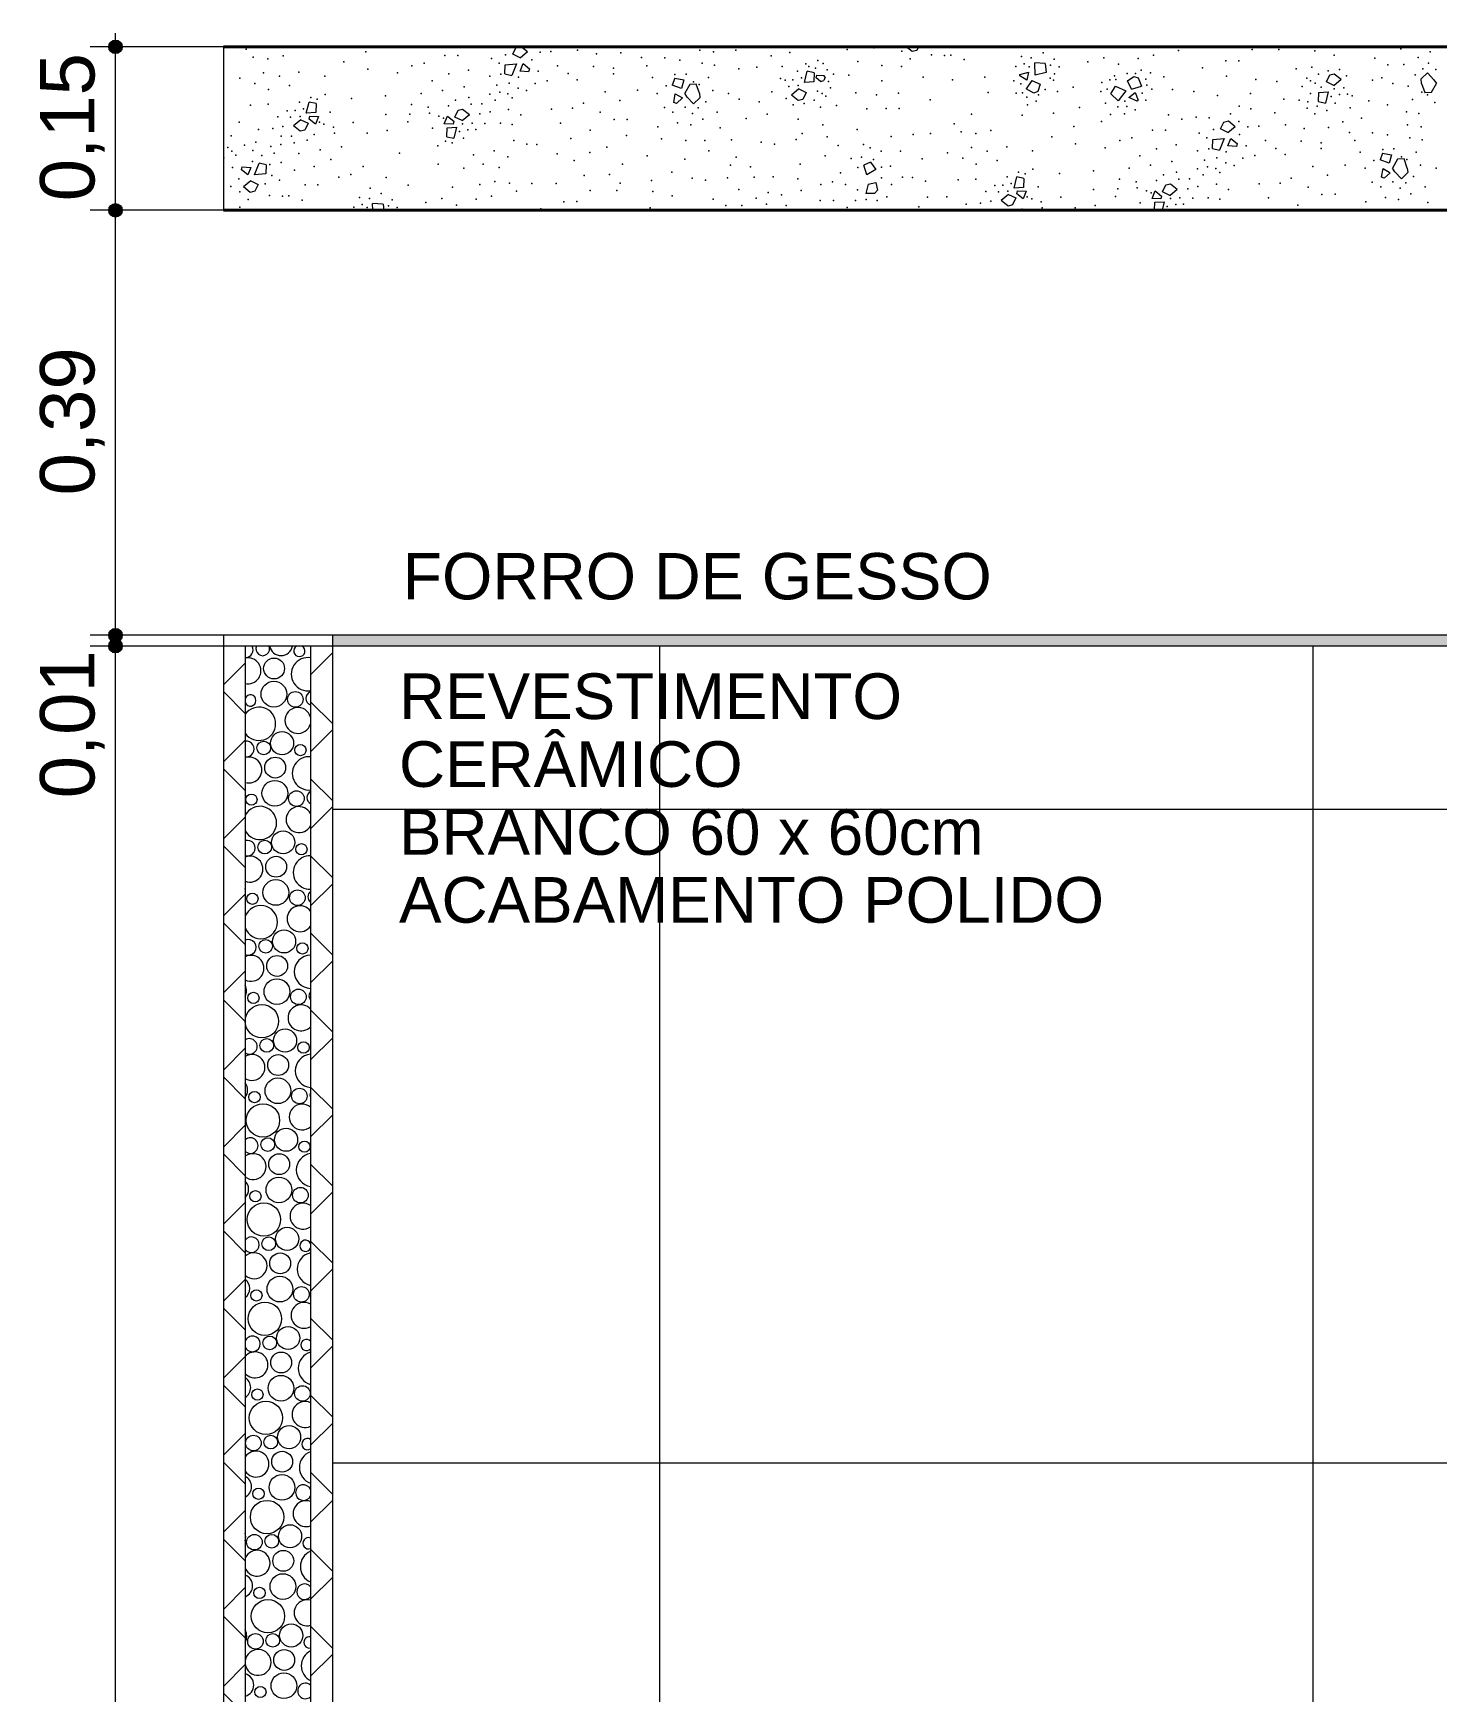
# Model space of a CAD drawing. Header units: metres. Extents: x -1.4 to 64, y -2.2 to 1.7.
# Drawn here: x 7.625 to 8.913, y 0.148 to 1.671 of the extents above; entities that cross this region are included whole.
import ezdxf

# ---------------------------------------------------------------- set-up
doc = ezdxf.new("R2010")
doc.units = ezdxf.units.M
doc.header["$MEASUREMENT"] = 0
for name, color, linetype, lineweight, true_color in [('0_Caneta_No__25', 7, 'Continuous', 13, 0x982312), ('LAJES.EST_Caneta_No__97', 7, 'Continuous', 13, 0x6b6b6b), ('NOTAS-EXECUTIVO.ARQ_Caneta_No__12', 7, 'Continuous', 0, 0x030303), ('PAREDE CONSTRUIR_Caneta_No__96', 7, 'Continuous', 0, 0xb6b6b6), ('PAREDE CONSTRUIR_Caneta_No__97', 7, 'Continuous', 13, 0x6b6b6b)]:
    doc.layers.add(name, color=color, linetype=linetype, lineweight=lineweight, true_color=true_color)
for name, color, linetype in [('FORRO.EXEC', 7, 'Continuous'), ('LAJES.EST', 7, 'Continuous'), ('PAREDE CONSTRUIR', 7, 'Continuous')]:
    doc.layers.add(name, color=color, linetype=linetype)
for name, color, linetype, lineweight in [('FORRO.EXEC_Caneta_No__241', 7, 'Continuous', 13), ('LAJES.EST_Caneta_No__1', 7, 'Continuous', 40), ('LAJES.EST_Caneta_No__241', 7, 'Continuous', 13), ('PAREDE CONSTRUIR_Caneta_No__241', 7, 'Continuous', 13), ('PAREDE CONSTRUIR_Caneta_No__83', 84, 'Continuous', 0)]:
    doc.layers.add(name, color=color, linetype=linetype, lineweight=lineweight)
doc.styles.add('GENERATED_STYLE_1', font='arial.ttf')
doc.dimstyles.new('GENERATED_STYLE__1', dxfattribs={"dimtxt": 0.05, "dimasz": 0.02375, "dimexe": 0.18, "dimexo": 0.267183, "dimgap": 0, "dimtad": 1, "dimzin": 0, "dimdsep": 46, "dimtxsty": 'GENERATED_STYLE_1', "dimblk": 'ARROWHEAD_11', "dimblk1": 'ARROWHEAD_11', "dimblk2": 'ARROWHEAD_11', "dimcen": 0.09, "dimclrd": 256, "dimclre": 256, "dimclrt": 256, "dimadec": 0, "dimazin": 0, "dimtfac": 1, "dimtdec": 4, "dimtmove": 0, "dimatfit": 3, "dimfxl": 0, "dimtolj": 1, "dimtzin": 0, "dimarcsym": 0})
pattern_1 = [(45, (-50.964347, -2.041855), (-0.03535534, 0.03535534), []), (135, (-50.964347, -2.041855), (0.03535534, 0.03535534), [])]

# ---------------------------------------------------------------- blocks, each defined once
blk = doc.blocks.new('*X34', base_point=(-50.9643, -2.0419))
at = {"layer": 'LAJES.EST_Caneta_No__241', "color": 7, "linetype": 'Continuous', "lineweight": 13}
for p, q in [((8.0651, 1.6513), (8.0681, 1.6577)), ((8.0717, 1.6481), (8.0651, 1.6513)), ((8.0681, 1.6577), (8.0701, 1.6581)), ((8.0717, 1.6481), (8.0786, 1.6537)), ((8.0729, 1.6581), (8.0786, 1.6537)), ((8.4318, 1.6537), (8.4262, 1.6581)), ((8.4359, 1.6547), (8.4318, 1.6537)), ((8.4376, 1.6581), (8.4359, 1.6547)), ((8.0577, 1.6333), (8.058, 1.6417)), ((8.0577, 1.6333), (8.0641, 1.6319)), ((8.058, 1.6417), (8.0684, 1.6426)), ((8.0684, 1.6426), (8.0641, 1.6319)), ((8.0717, 1.6357), (8.0745, 1.6427)), ((8.0796, 1.6353), (8.0717, 1.6357)), ((8.0745, 1.6427), (8.0803, 1.6379)), ((8.0803, 1.6379), (8.0796, 1.6353)), ((8.2138, 1.6292), (8.2115, 1.6229)), ((8.2138, 1.6292), (8.222, 1.6277)), ((8.3328, 1.6254), (8.3353, 1.6357)), ((8.3418, 1.6343), (8.3353, 1.6357)), ((8.3418, 1.6343), (8.3415, 1.6259)), ((8.3437, 1.6296), (8.3443, 1.6322)), ((8.3477, 1.6262), (8.3437, 1.6296)), ((8.3443, 1.6322), (8.3506, 1.6319)), ((8.3517, 1.6304), (8.3505, 1.6273)), ((8.3517, 1.6304), (8.3506, 1.6319)), ((8.5305, 1.6314), (8.5306, 1.6327)), ((8.537, 1.6276), (8.5305, 1.6314)), ((8.5306, 1.6327), (8.5386, 1.635)), ((8.5386, 1.635), (8.537, 1.6276)), ((8.5445, 1.632), (8.5442, 1.6434)), ((8.5537, 1.6429), (8.5442, 1.6434)), ((8.5547, 1.6346), (8.5445, 1.632)), ((8.5537, 1.6429), (8.5547, 1.6346)), ((8.6294, 1.6268), (8.6352, 1.6308)), ((8.6352, 1.6308), (8.6393, 1.6296)), ((8.6393, 1.6296), (8.6422, 1.6221)), ((8.8121, 1.6259), (8.8152, 1.6323)), ((8.8152, 1.6323), (8.8192, 1.6333)), ((8.8192, 1.6333), (8.8256, 1.6283)), ((8.8989, 1.6286), (8.9047, 1.6342)), ((8.9047, 1.6342), (8.9108, 1.6279)), ((8.2199, 1.62), (8.2115, 1.6229)), ((8.2128, 1.6071), (8.2142, 1.6149)), ((8.2142, 1.6149), (8.2208, 1.6112)), ((8.222, 1.6277), (8.2199, 1.62)), ((8.2275, 1.6235), (8.2229, 1.6155)), ((8.225, 1.612), (8.2229, 1.6155)), ((8.2335, 1.6239), (8.2275, 1.6235)), ((8.2365, 1.6155), (8.2335, 1.6239)), ((8.2365, 1.6155), (8.2369, 1.6113)), ((8.3277, 1.6195), (8.3209, 1.6139)), ((8.3272, 1.6089), (8.3209, 1.6139)), ((8.3277, 1.6195), (8.3344, 1.6163)), ((8.3344, 1.6163), (8.3313, 1.6099)), ((8.3415, 1.6259), (8.3328, 1.6254)), ((8.3477, 1.6262), (8.3505, 1.6273)), ((8.5416, 1.6273), (8.5363, 1.6195)), ((8.5433, 1.6155), (8.5363, 1.6195)), ((8.5416, 1.6273), (8.5492, 1.6239)), ((8.5472, 1.6172), (8.5433, 1.6155)), ((8.5492, 1.6239), (8.5472, 1.6172)), ((8.614, 1.6149), (8.6184, 1.622)), ((8.614, 1.6149), (8.621, 1.6085)), ((8.6184, 1.622), (8.6279, 1.6176)), ((8.6279, 1.6176), (8.621, 1.6085)), ((8.6331, 1.6194), (8.6294, 1.6268)), ((8.6306, 1.6116), (8.6366, 1.6162)), ((8.6331, 1.6194), (8.6422, 1.6221)), ((8.6366, 1.6162), (8.6392, 1.6092)), ((8.8047, 1.6079), (8.805, 1.6163)), ((8.805, 1.6163), (8.8137, 1.6168)), ((8.8137, 1.6168), (8.8112, 1.6065)), ((8.8188, 1.6227), (8.8121, 1.6259)), ((8.8188, 1.6227), (8.8256, 1.6283)), ((8.8994, 1.6245), (8.8989, 1.6286)), ((8.8994, 1.6245), (8.9024, 1.6161)), ((8.9024, 1.6161), (8.9084, 1.6164)), ((8.9084, 1.6164), (8.913, 1.6244)), ((8.9108, 1.6279), (8.913, 1.6244)), ((7.8755, 1.5971), (7.878, 1.6074)), ((7.8845, 1.606), (7.878, 1.6074)), ((7.8845, 1.606), (7.8842, 1.5977)), ((8.0118, 1.5936), (8.0149, 1.6)), ((8.0149, 1.6), (8.019, 1.601)), ((8.019, 1.601), (8.0253, 1.596)), ((8.2153, 1.6061), (8.2128, 1.6071)), ((8.2208, 1.6112), (8.2153, 1.6061)), ((8.2311, 1.6057), (8.225, 1.612)), ((8.2369, 1.6113), (8.2311, 1.6057)), ((8.3313, 1.6099), (8.3272, 1.6089)), ((8.6383, 1.6083), (8.6306, 1.6116)), ((8.6392, 1.6092), (8.6383, 1.6083)), ((8.8047, 1.6079), (8.8112, 1.6065)), ((7.8704, 1.5912), (7.8636, 1.5856)), ((7.8699, 1.5806), (7.8636, 1.5856)), ((7.8704, 1.5912), (7.8771, 1.588)), ((7.8771, 1.588), (7.874, 1.5817)), ((7.8842, 1.5977), (7.8755, 1.5971)), ((7.8781, 1.5918), (7.8787, 1.5945)), ((7.8838, 1.5871), (7.8781, 1.5918)), ((7.8787, 1.5945), (7.8867, 1.5941)), ((7.8867, 1.5941), (7.8838, 1.5871)), ((8.0022, 1.5875), (8.0051, 1.5946)), ((8.0102, 1.5872), (8.0022, 1.5875)), ((8.0044, 1.5756), (8.0047, 1.5839)), ((8.0047, 1.5839), (8.0134, 1.5845)), ((8.0051, 1.5946), (8.0108, 1.5898)), ((8.0108, 1.5898), (8.0102, 1.5872)), ((8.0134, 1.5845), (8.0109, 1.5742)), ((8.0185, 1.5904), (8.0118, 1.5936)), ((8.0185, 1.5904), (8.0253, 1.596)), ((8.7149, 1.5827), (8.718, 1.5891)), ((8.718, 1.5891), (8.722, 1.5901)), ((8.7216, 1.5795), (8.7284, 1.5851)), ((8.722, 1.5901), (8.7284, 1.5851)), ((7.874, 1.5817), (7.8699, 1.5806)), ((8.0044, 1.5756), (8.0109, 1.5742)), ((8.7075, 1.5647), (8.7078, 1.5731)), ((8.7078, 1.5731), (8.7182, 1.574)), ((8.7182, 1.574), (8.714, 1.5633)), ((8.7216, 1.5795), (8.7149, 1.5827)), ((8.7215, 1.5671), (8.7243, 1.5741)), ((8.7243, 1.5741), (8.7301, 1.5693)), ((8.7301, 1.5693), (8.7295, 1.5667)), ((8.7075, 1.5647), (8.714, 1.5633)), ((8.7295, 1.5667), (8.7215, 1.5671)), ((8.8636, 1.5606), (8.8613, 1.5543)), ((8.8697, 1.5514), (8.8613, 1.5543)), ((8.8636, 1.5606), (8.8718, 1.5591)), ((8.8718, 1.5591), (8.8697, 1.5514)), ((8.8773, 1.5549), (8.8727, 1.5469)), ((8.8833, 1.5553), (8.8773, 1.5549)), ((8.8863, 1.5469), (8.8833, 1.5553)), ((7.8159, 1.5453), (7.8166, 1.5479)), ((7.8217, 1.5405), (7.8159, 1.5453)), ((7.8166, 1.5479), (7.8246, 1.5475)), ((7.8246, 1.5475), (7.8217, 1.5405)), ((7.8278, 1.5406), (7.8321, 1.5513)), ((7.8383, 1.5415), (7.8278, 1.5406)), ((7.8386, 1.5499), (7.8321, 1.5513)), ((7.8386, 1.5499), (7.8383, 1.5415)), ((8.3935, 1.5524), (8.3875, 1.5496)), ((8.3902, 1.5407), (8.3875, 1.5496)), ((8.3983, 1.5456), (8.3902, 1.5407)), ((8.3935, 1.5524), (8.3983, 1.5456)), ((8.5253, 1.5285), (8.5278, 1.5388)), ((8.5343, 1.5374), (8.5278, 1.5388)), ((8.8626, 1.5385), (8.864, 1.5463)), ((8.8651, 1.5375), (8.8626, 1.5385)), ((8.864, 1.5463), (8.8706, 1.5426)), ((8.8706, 1.5426), (8.8651, 1.5375)), ((8.8749, 1.5434), (8.8727, 1.5469)), ((8.8809, 1.5371), (8.8749, 1.5434)), ((8.8868, 1.5427), (8.8809, 1.5371)), ((8.8863, 1.5469), (8.8868, 1.5427)), ((7.8245, 1.5351), (7.8177, 1.5295)), ((7.824, 1.5245), (7.8177, 1.5295)), ((7.8281, 1.5255), (7.824, 1.5245)), ((7.8245, 1.5351), (7.8312, 1.5319)), ((7.8312, 1.5319), (7.8281, 1.5255)), ((8.3912, 1.5321), (8.3892, 1.5236)), ((8.3972, 1.5234), (8.3892, 1.5236)), ((8.3912, 1.5321), (8.3985, 1.5336)), ((8.3999, 1.5267), (8.3972, 1.5234)), ((8.3985, 1.5336), (8.3999, 1.5267)), ((8.5202, 1.5226), (8.5134, 1.517)), ((8.5202, 1.5226), (8.5269, 1.5194)), ((8.534, 1.5291), (8.5253, 1.5285)), ((8.5279, 1.5232), (8.5285, 1.5259)), ((8.5337, 1.5185), (8.5279, 1.5232)), ((8.5285, 1.5259), (8.5365, 1.5255)), ((8.5365, 1.5255), (8.5337, 1.5185)), ((8.5343, 1.5374), (8.534, 1.5291)), ((8.652, 1.5189), (8.6549, 1.526)), ((8.6549, 1.526), (8.6607, 1.5212)), ((8.6616, 1.525), (8.6647, 1.5314)), ((8.6683, 1.5218), (8.6616, 1.525)), ((8.6647, 1.5314), (8.6688, 1.5324)), ((8.6683, 1.5218), (8.6751, 1.5274)), ((8.6688, 1.5324), (8.6751, 1.5274)), ((7.9366, 1.5081), (7.9364, 1.5142)), ((7.9459, 1.5137), (7.9364, 1.5142)), ((7.9459, 1.5137), (7.9466, 1.5081)), ((8.5198, 1.512), (8.5134, 1.517)), ((8.5238, 1.5131), (8.5198, 1.512)), ((8.5269, 1.5194), (8.5238, 1.5131)), ((8.66, 1.5186), (8.652, 1.5189)), ((8.6542, 1.5081), (8.6545, 1.5154)), ((8.6545, 1.5154), (8.6632, 1.5159)), ((8.6607, 1.5212), (8.66, 1.5186)), ((8.6632, 1.5159), (8.6613, 1.5081))]:
    blk.add_line(p, q, dxfattribs=at)
for p in [(7.8203, 1.6561), (7.8268, 1.6487), (7.8403, 1.6472), (7.8541, 1.6499), (7.91, 1.6442), (7.9302, 1.6536), (8.0027, 1.6502), (8.0145, 1.6502), (8.0455, 1.6473), (8.0585, 1.6509), (8.0826, 1.6463), (8.0901, 1.6532), (8.1001, 1.6538), (8.1246, 1.6551), (8.1419, 1.6518), (8.1641, 1.6527), (8.1772, 1.6579), (8.1833, 1.6482), (8.2045, 1.6479), (8.2183, 1.646), (8.2368, 1.6551), (8.2492, 1.6534), (8.2699, 1.6552), (8.3023, 1.6497), (8.3195, 1.6529), (8.3326, 1.6581), (8.345, 1.6457), (8.3721, 1.6557), (8.3817, 1.6446), (8.3966, 1.6571), (8.4223, 1.6541), (8.4299, 1.6472), (8.4494, 1.6509), (8.4615, 1.6501), (8.4672, 1.6506), (8.4794, 1.6466), (8.5322, 1.6491), (8.5411, 1.6481), (8.5419, 1.6576), (8.552, 1.6526), (8.5622, 1.6469), (8.5931, 1.6443), (8.6076, 1.6481), (8.6393, 1.6474), (8.6534, 1.6504), (8.6763, 1.6547), (8.7198, 1.6452), (8.7317, 1.6453), (8.7439, 1.6556), (8.7684, 1.6556), (8.8014, 1.6545), (8.8193, 1.6506), (8.8566, 1.6476), (8.8804, 1.6563), (8.8963, 1.6483), (8.9073, 1.6535), (7.8144, 1.6295), (7.8363, 1.6342), (7.8509, 1.6311), (7.8687, 1.6349), (7.8924, 1.6313), (7.9319, 1.6377), (7.9592, 1.6341), (7.9725, 1.6407), (7.9836, 1.6431), (8.0063, 1.6332), (8.0243, 1.6367), (8.044, 1.6313), (8.0525, 1.6431), (8.0542, 1.633), (8.0702, 1.6303), (8.0885, 1.6358), (8.1061, 1.6408), (8.1158, 1.6335), (8.1392, 1.6401), (8.1574, 1.6386), (8.1574, 1.6333), (8.1881, 1.6408), (8.1933, 1.6301), (8.2139, 1.6326), (8.2242, 1.633), (8.2388, 1.6431), (8.2448, 1.6301), (8.2501, 1.6414), (8.2727, 1.6378), (8.289, 1.6395), (8.3107, 1.6291), (8.3125, 1.6401), (8.3264, 1.6357), (8.3301, 1.6296), (8.3341, 1.6425), (8.3368, 1.64), (8.3429, 1.6384), (8.35, 1.6428), (8.3537, 1.637), (8.3594, 1.633), (8.3736, 1.6321), (8.4038, 1.6411), (8.422, 1.6402), (8.4418, 1.6304), (8.4985, 1.6302), (8.527, 1.6401), (8.5347, 1.6426), (8.5392, 1.6399), (8.5583, 1.6295), (8.5588, 1.6414), (8.5625, 1.6334), (8.5666, 1.6397), (8.6176, 1.6316), (8.6213, 1.6421), (8.629, 1.6336), (8.6367, 1.6336), (8.6421, 1.6368), (8.6504, 1.6341), (8.6629, 1.6307), (8.6984, 1.6387), (8.7204, 1.6311), (8.7842, 1.6378), (8.7941, 1.6294), (8.7988, 1.6395), (8.8048, 1.6329), (8.8138, 1.636), (8.8241, 1.6374), (8.8306, 1.6315), (8.8628, 1.6298), (8.8685, 1.6415), (8.883, 1.6418), (8.8936, 1.6323), (8.9006, 1.638), (8.9059, 1.643), (8.9126, 1.6373), (7.8283, 1.6245), (7.8408, 1.6189), (7.8599, 1.6225), (7.8928, 1.6145), (7.981, 1.6153), (7.991, 1.6268), (8.0006, 1.6179), (8.0203, 1.6215), (8.044, 1.6148), (8.0503, 1.6228), (8.0532, 1.6165), (8.0606, 1.6149), (8.0616, 1.6248), (8.0699, 1.6201), (8.0775, 1.6179), (8.0856, 1.6246), (8.0965, 1.6269), (8.1243, 1.6278), (8.1498, 1.6168), (8.1794, 1.6182), (8.1976, 1.6152), (8.2059, 1.6223), (8.2311, 1.6259), (8.2361, 1.6234), (8.2486, 1.618), (8.263, 1.6153), (8.3028, 1.6169), (8.3151, 1.6276), (8.3184, 1.6218), (8.3223, 1.6279), (8.3272, 1.6225), (8.3449, 1.6173), (8.349, 1.6153), (8.3548, 1.6263), (8.3566, 1.6205), (8.3799, 1.6159), (8.3991, 1.6142), (8.404, 1.6268), (8.4191, 1.6157), (8.4686, 1.6279), (8.5015, 1.6163), (8.525, 1.6269), (8.5271, 1.6155), (8.5315, 1.6242), (8.533, 1.6158), (8.5478, 1.614), (8.5538, 1.6189), (8.5614, 1.6276), (8.5651, 1.6171), (8.5796, 1.6211), (8.6049, 1.6171), (8.6059, 1.6255), (8.6109, 1.6192), (8.6131, 1.6278), (8.6187, 1.6282), (8.643, 1.6155), (8.6463, 1.6284), (8.6471, 1.6229), (8.6519, 1.6194), (8.6708, 1.6188), (8.6903, 1.6172), (8.7425, 1.6154), (8.7473, 1.628), (8.7666, 1.6263), (8.7899, 1.6217), (8.7973, 1.6153), (8.7975, 1.6269), (8.8016, 1.6249), (8.8071, 1.621), (8.8193, 1.6197), (8.8241, 1.6143), (8.8281, 1.6204), (8.8314, 1.6146), (8.8544, 1.6276), (8.8729, 1.6246), (8.8872, 1.622), (8.8998, 1.6165), (8.9048, 1.614), (7.8243, 1.6046), (7.8404, 1.6054), (7.8578, 1.5994), (7.8651, 1.5997), (7.8691, 1.6074), (7.8728, 1.6013), (7.8796, 1.6117), (7.8856, 1.6101), (7.9171, 1.6106), (7.9483, 1.613), (7.9722, 1.6052), (7.9875, 1.6027), (8.0061, 1.6039), (8.0126, 1.6091), (8.0246, 1.6117), (8.0269, 1.6054), (8.0365, 1.6057), (8.0442, 1.5985), (8.049, 1.6092), (8.0611, 1.6006), (8.0644, 1.6114), (8.1005, 1.601), (8.1199, 1.6017), (8.13, 1.6063), (8.1633, 1.6089), (8.2044, 1.6025), (8.2233, 1.6027), (8.2353, 1.602), (8.2423, 1.6077), (8.273, 1.6102), (8.2911, 1.6075), (8.3159, 1.6107), (8.3224, 1.6048), (8.3327, 1.6062), (8.3417, 1.6093), (8.3476, 1.6027), (8.3524, 1.6128), (8.3623, 1.6044), (8.39, 1.6011), (8.4078, 1.6015), (8.4197, 1.6015), (8.4484, 1.6096), (8.537, 1.612), (8.5375, 1.605), (8.5456, 1.6081), (8.5855, 1.6024), (8.6092, 1.6063), (8.6205, 1.603), (8.6271, 1.6081), (8.6289, 1.6032), (8.6365, 1.6003), (8.6463, 1.6093), (8.712, 1.6134), (8.7318, 1.6036), (8.7427, 1.6011), (8.7729, 1.6101), (8.7871, 1.6092), (8.7943, 1.6018), (8.795, 1.6075), (8.8036, 1.6038), (8.8124, 1.5997), (8.8164, 1.6126), (8.8201, 1.6065), (8.834, 1.6022), (8.8358, 1.6131), (8.851, 1.6086), (8.8681, 1.6049), (8.8857, 1.5985), (8.891, 1.6098), (8.9117, 1.607), (7.8139, 1.589), (7.8494, 1.5939), (7.854, 1.5851), (7.8611, 1.5936), (7.8699, 1.5942), (7.8876, 1.5891), (7.8917, 1.5871), (7.8975, 1.598), (7.9004, 1.5844), (7.9184, 1.5886), (7.9485, 1.5959), (7.9686, 1.5894), (7.9706, 1.5963), (7.9885, 1.5972), (7.9914, 1.5836), (7.9972, 1.5945), (8.0013, 1.5926), (8.019, 1.5874), (8.0278, 1.5881), (8.0349, 1.5965), (8.0395, 1.5877), (8.0537, 1.5881), (8.0644, 1.5869), (8.0723, 1.5957), (8.109, 1.588), (8.1454, 1.598), (8.1581, 1.5913), (8.1702, 1.5913), (8.1983, 1.5846), (8.2121, 1.5982), (8.2164, 1.5884), (8.2285, 1.5865), (8.23, 1.5969), (8.2396, 1.5917), (8.2528, 1.5981), (8.2555, 1.5837), (8.2792, 1.5924), (8.2986, 1.5963), (8.3272, 1.5916), (8.3498, 1.5866), (8.4702, 1.5875), (8.4861, 1.5964), (8.5326, 1.5953), (8.5615, 1.5972), (8.58, 1.585), (8.6056, 1.5896), (8.6138, 1.596), (8.6268, 1.5966), (8.667, 1.5956), (8.6793, 1.5916), (8.6924, 1.5936), (8.7045, 1.5929), (8.724, 1.5966), (8.7315, 1.5897), (8.7399, 1.5846), (8.7499, 1.5852), (8.7648, 1.5976), (8.7744, 1.5866), (8.7917, 1.5832), (8.8015, 1.5965), (8.8139, 1.5841), (8.827, 1.5893), (8.8442, 1.5925), (8.8866, 1.5865), (8.897, 1.5969), (8.899, 1.5848), (7.8065, 1.5765), (7.829, 1.5705), (7.8316, 1.5822), (7.8447, 1.5832), (7.8522, 1.5684), (7.8524, 1.576), (7.862, 1.5762), (7.8643, 1.57), (7.8763, 1.5725), (7.8828, 1.5778), (7.9014, 1.5789), (7.9315, 1.579), (7.9498, 1.5812), (8.0033, 1.5715), (8.0094, 1.5699), (8.0161, 1.5803), (8.0198, 1.5742), (8.0238, 1.5819), (8.0311, 1.5823), (8.066, 1.572), (8.078, 1.5688), (8.087, 1.5684), (8.1183, 1.574), (8.136, 1.5815), (8.1694, 1.5768), (8.2015, 1.5738), (8.2239, 1.5721), (8.2413, 1.5722), (8.2659, 1.5729), (8.2931, 1.5706), (8.3053, 1.5688), (8.3251, 1.573), (8.3308, 1.5786), (8.3538, 1.5754), (8.3813, 1.5821), (8.3869, 1.5685), (8.4125, 1.5758), (8.4327, 1.5777), (8.4487, 1.5787), (8.4766, 1.5801), (8.4901, 1.5786), (8.5039, 1.5813), (8.5598, 1.5756), (8.5817, 1.5691), (8.6223, 1.5721), (8.6334, 1.5745), (8.6525, 1.5817), (8.6643, 1.5816), (8.6742, 1.5681), (8.6953, 1.5788), (8.7023, 1.5746), (8.7083, 1.5823), (8.7324, 1.5777), (8.756, 1.5722), (8.789, 1.5715), (8.8073, 1.57), (8.8331, 1.5796), (8.838, 1.5722), (8.8543, 1.5793), (8.8681, 1.5774), (8.8886, 1.5745), (8.8999, 1.5728), (7.7998, 1.5562), (7.8033, 1.5657), (7.8071, 1.5622), (7.8107, 1.5586), (7.8186, 1.5679), (7.8261, 1.5529), (7.8263, 1.5631), (7.8346, 1.5584), (7.843, 1.5667), (7.846, 1.5604), (7.8687, 1.5601), (7.8883, 1.5637), (7.8979, 1.5548), (7.9079, 1.5663), (7.9611, 1.5605), (7.9961, 1.5671), (8.029, 1.5591), (8.0481, 1.5627), (8.0606, 1.5571), (8.1057, 1.5599), (8.1214, 1.5537), (8.1357, 1.5612), (8.1514, 1.5659), (8.1884, 1.5582), (8.2231, 1.5549), (8.2449, 1.5628), (8.2701, 1.5568), (8.3517, 1.5582), (8.3637, 1.5677), (8.3757, 1.5556), (8.3852, 1.5568), (8.3931, 1.5653), (8.3961, 1.5548), (8.4032, 1.5623), (8.4209, 1.5625), (8.4409, 1.5554), (8.4642, 1.5609), (8.4781, 1.5559), (8.4861, 1.5656), (8.5007, 1.5625), (8.5097, 1.5539), (8.5185, 1.5663), (8.5422, 1.5627), (8.609, 1.5655), (8.6408, 1.5582), (8.6561, 1.5646), (8.6701, 1.5529), (8.6938, 1.5627), (8.7001, 1.5542), (8.704, 1.5644), (8.7114, 1.5562), (8.72, 1.5617), (8.7354, 1.556), (8.7383, 1.5672), (8.7463, 1.5583), (8.7656, 1.5649), (8.7741, 1.5592), (8.8072, 1.5647), (8.8431, 1.5615), (8.8557, 1.5537), (8.8637, 1.564), (8.874, 1.5644), (8.8809, 1.5573), (8.8859, 1.5548), (8.8946, 1.5615), (7.8077, 1.5474), (7.8421, 1.5502), (7.8438, 1.54), (7.8523, 1.5519), (7.8646, 1.5449), (7.8826, 1.5484), (7.9053, 1.5385), (7.9164, 1.5409), (7.9278, 1.5482), (7.9487, 1.5382), (7.9965, 1.5503), (8.0202, 1.5468), (8.038, 1.5505), (8.0526, 1.5475), (8.1305, 1.54), (8.1537, 1.5408), (8.1657, 1.5503), (8.2111, 1.5432), (8.2622, 1.5378), (8.265, 1.5494), (8.2832, 1.548), (8.2868, 1.5386), (8.3042, 1.5387), (8.329, 1.5503), (8.366, 1.5426), (8.3817, 1.5473), (8.4035, 1.5379), (8.4036, 1.5477), (8.4117, 1.5486), (8.423, 1.5385), (8.4321, 1.5382), (8.4906, 1.5503), (8.5189, 1.5388), (8.5294, 1.5431), (8.5354, 1.5415), (8.5426, 1.5459), (8.5669, 1.542), (8.5981, 1.5444), (8.6308, 1.5467), (8.6504, 1.5494), (8.6624, 1.5405), (8.6745, 1.5431), (8.6938, 1.5462), (8.6989, 1.5406), (8.703, 1.5479), (8.7104, 1.5463), (8.7142, 1.5428), (8.7198, 1.5515), (8.7273, 1.5493), (8.7798, 1.5377), (8.7996, 1.5482), (8.8131, 1.5403), (8.8292, 1.5496), (8.8475, 1.5466), (8.8921, 1.5391), (8.8984, 1.5494), (8.9128, 1.5467), (7.8062, 1.53), (7.8136, 1.5369), (7.8146, 1.5249), (7.8378, 1.5323), (7.8508, 1.5358), (7.8744, 1.5314), (7.8862, 1.5314), (7.9341, 1.5284), (7.9442, 1.5234), (7.969, 1.5313), (8.0096, 1.5292), (8.0348, 1.5317), (8.0486, 1.5344), (8.0621, 1.533), (8.0686, 1.5255), (8.0826, 1.5327), (8.1049, 1.5327), (8.1362, 1.5264), (8.1606, 1.5264), (8.1636, 1.5331), (8.1923, 1.5355), (8.1936, 1.5253), (8.2298, 1.5375), (8.242, 1.5356), (8.2726, 1.5271), (8.2996, 1.5243), (8.3117, 1.5224), (8.3266, 1.5369), (8.3298, 1.5262), (8.348, 1.5317), (8.3587, 1.5341), (8.3704, 1.5318), (8.3815, 1.527), (8.4129, 1.5318), (8.4441, 1.5349), (8.4741, 1.536), (8.4902, 1.5368), (8.4993, 1.5253), (8.5076, 1.5308), (8.5109, 1.525), (8.5149, 1.5311), (8.5197, 1.5256), (8.5226, 1.5327), (8.5473, 1.5295), (8.5983, 1.5273), (8.6204, 1.5277), (8.622, 1.5366), (8.6373, 1.5341), (8.6383, 1.5286), (8.647, 1.5259), (8.6511, 1.524), (8.6559, 1.5353), (8.6767, 1.5368), (8.6848, 1.5279), (8.6863, 1.5371), (8.6941, 1.5299), (8.711, 1.532), (8.7221, 1.5271), (8.7503, 1.5324), (8.7697, 1.5331), (8.7952, 1.5294), (8.8079, 1.5227), (8.82, 1.5228), (8.8542, 1.5339), (8.8619, 1.5296), (8.8731, 1.5341), (8.8798, 1.5283), (8.8851, 1.5334), (8.8894, 1.5231), (8.9027, 1.5296), (7.8143, 1.511), (7.8221, 1.518), (7.8416, 1.5217), (7.8537, 1.521), (7.8595, 1.5214), (7.8717, 1.5174), (7.9192, 1.5109), (7.9244, 1.5199), (7.9269, 1.5134), (7.9314, 1.5108), (7.9334, 1.5189), (7.951, 1.5123), (7.9544, 1.5177), (7.9588, 1.5105), (7.9853, 1.5151), (7.9998, 1.519), (8.0135, 1.5129), (8.0315, 1.5182), (8.0456, 1.5212), (8.0907, 1.5095), (8.112, 1.516), (8.1239, 1.5161), (8.1764, 1.5087), (8.1911, 1.5103), (8.2115, 1.5214), (8.2163, 1.5082), (8.2489, 1.5184), (8.2607, 1.5124), (8.2753, 1.5126), (8.2885, 1.5191), (8.2928, 1.5088), (8.2981, 1.5138), (8.316, 1.5125), (8.3237, 1.5083), (8.3473, 1.5171), (8.3594, 1.5172), (8.372, 1.5105), (8.3796, 1.517), (8.3894, 1.518), (8.3996, 1.517), (8.4084, 1.5205), (8.4378, 1.5113), (8.4457, 1.52), (8.4637, 1.5204), (8.4814, 1.5136), (8.4945, 1.5146), (8.5038, 1.5165), (8.5326, 1.5092), (8.5374, 1.5205), (8.5415, 1.5185), (8.5503, 1.5158), (8.5512, 1.5103), (8.5682, 1.52), (8.5813, 1.5104), (8.5997, 1.5126), (8.6184, 1.5208), (8.6412, 1.515), (8.6659, 1.5117), (8.6688, 1.5188), (8.6737, 1.5133), (8.6776, 1.5195), (8.6809, 1.5137), (8.6893, 1.5191), (8.7035, 1.5195), (8.7142, 1.5184), (8.7588, 1.5194), (8.7858, 1.5129), (8.8192, 1.5082), (8.8481, 1.516), (8.8662, 1.5198), (8.8783, 1.5179), (8.9053, 1.5151)]:
    blk.add_point(p, dxfattribs=at)
blk = doc.blocks.new('*X35', base_point=(-50.9643, -2.0419))
at = {"layer": 'PAREDE CONSTRUIR_Caneta_No__96', "color": 253, "linetype": 'Continuous', "lineweight": 0, "true_color": 0xb6b6b6}
for centre, radius in [((7.8459, 1.0876), 0.00959), ((7.8457, 1.064), 0.0118), ((7.8654, 1.0592), 0.00715), ((7.8364, 1.0146), 0.00627), ((7.8532, 1.019), 0.0106), ((7.8469, 0.9966), 0.00959), ((7.8701, 1.0127), 0.00517), ((7.8466, 0.973), 0.0118), ((7.8664, 0.9682), 0.00715), ((7.8251, 0.9672), 0.00517), ((7.8373, 0.9236), 0.00627), ((7.8542, 0.928), 0.0106), ((7.8478, 0.9056), 0.00959), ((7.871, 0.9217), 0.00517), ((7.8475, 0.882), 0.0118), ((7.8673, 0.8772), 0.00715), ((7.826, 0.8762), 0.00517), ((7.8382, 0.8326), 0.00627), ((7.8551, 0.8371), 0.0106), ((7.8487, 0.8146), 0.00959), ((7.8719, 0.8307), 0.00517), ((7.8485, 0.791), 0.0118), ((7.8682, 0.7862), 0.00715), ((7.8347, 0.7638), 0.0153), ((7.8269, 0.7852), 0.00517), ((7.8392, 0.7416), 0.00627), ((7.856, 0.7461), 0.0106), ((7.8496, 0.7236), 0.00959), ((7.8729, 0.7397), 0.00517), ((7.8494, 0.7), 0.0118), ((7.8691, 0.6952), 0.00715), ((7.8357, 0.6728), 0.0153), ((7.8279, 0.6942), 0.00517), ((7.8401, 0.6506), 0.00627), ((7.8569, 0.6551), 0.0106), ((7.8506, 0.6326), 0.00959), ((7.8738, 0.6487), 0.00517), ((7.8503, 0.609), 0.0118), ((7.8701, 0.6042), 0.00715), ((7.8366, 0.5818), 0.0153), ((7.8288, 0.6032), 0.00517), ((7.841, 0.5596), 0.00627), ((7.8579, 0.5641), 0.0106), ((7.8515, 0.5416), 0.00959), ((7.8512, 0.518), 0.0118), ((7.871, 0.5132), 0.00715), ((7.8375, 0.4908), 0.0153), ((7.8297, 0.5122), 0.00517), ((7.8419, 0.4686), 0.00627), ((7.8588, 0.4731), 0.0106), ((7.8524, 0.4506), 0.00959), ((7.8306, 0.4212), 0.00517), ((7.8522, 0.427), 0.0118), ((7.8719, 0.4222), 0.00715), ((7.8384, 0.3998), 0.0153), ((7.8269, 0.3767), 0.00715), ((7.8429, 0.3776), 0.00627), ((7.8597, 0.3821), 0.0106), ((7.8533, 0.3596), 0.00959), ((7.8316, 0.3302), 0.00517), ((7.8531, 0.336), 0.0118), ((7.8394, 0.3088), 0.0153), ((7.8278, 0.2857), 0.00715), ((7.8438, 0.2866), 0.00627), ((7.8606, 0.2911), 0.0106), ((7.8543, 0.2686), 0.00959), ((7.8325, 0.2392), 0.00517), ((7.854, 0.245), 0.0118), ((7.8403, 0.2178), 0.0153), ((7.8288, 0.1947), 0.00715), ((7.8447, 0.1956), 0.00627), ((7.8616, 0.2001), 0.0106), ((7.8552, 0.1776), 0.00959), ((7.8334, 0.1482), 0.00517), ((7.8549, 0.154), 0.0118)]:
    blk.add_circle(centre, radius, dxfattribs=at)
for centre, radius, start, end in [((7.8195, 1.1047), 0.00715, 268.9119, 28.5725), ((7.8219, 1.0854), 0.0119, 257.648, 102.352), ((7.8355, 1.1056), 0.00627, 156.1784, 23.8216), ((7.8523, 1.11), 0.0106, 190.2924, 349.7076), ((7.877, 1.0823), 0.0153, 80.9279, 279.0721), ((7.8691, 1.1037), 0.00517, 120.4832, 59.5168), ((7.8814, 1.0601), 0.00627, 108.7941, 251.2059), ((7.8241, 1.0582), 0.00517, 202.3966, 157.6034), ((7.832, 1.0368), 0.0153, 214.6634, 145.3366), ((7.8678, 1.0399), 0.0119, 14.9694, 345.0306), ((7.8204, 1.0137), 0.00715, 261.4496, 98.5504), ((7.8228, 0.9944), 0.0119, 253.0441, 106.9559), ((7.8779, 0.9913), 0.0153, 84.4274, 275.5726), ((7.8823, 0.9691), 0.00627, 118.0367, 241.9633), ((7.8329, 0.9458), 0.0153, 207.9842, 152.0158), ((7.8688, 0.9489), 0.0119, 27.3339, 332.6661), ((7.8214, 0.9227), 0.00715, 253.8372, 106.1628), ((7.8238, 0.9034), 0.0119, 248.3242, 111.6758), ((7.8788, 0.9003), 0.0153, 87.906, 272.094), ((7.8092, 0.8826), 0.0106, 343.7007, 16.2993), ((7.8832, 0.8781), 0.00627, 128.1633, 231.8367), ((7.8338, 0.8548), 0.0153, 199.3268, 160.6732), ((7.8697, 0.8579), 0.0119, 35.8427, 324.1573), ((7.8223, 0.8317), 0.00715, 245.9171, 114.0829), ((7.8247, 0.8124), 0.0119, 243.444, 116.556), ((7.8797, 0.8093), 0.0153, 91.377, 268.623), ((7.8101, 0.7916), 0.0106, 330.7712, 29.2288), ((7.8706, 0.7669), 0.0119, 42.8691, 317.1309), ((7.8842, 0.7871), 0.00627, 139.9759, 220.0241), ((7.8232, 0.7407), 0.00715, 237.4696, 122.5304), ((7.8256, 0.7214), 0.0119, 238.3459, 121.6541), ((7.8807, 0.7183), 0.0153, 94.853, 265.147), ((7.811, 0.7006), 0.0106, 321.771, 38.229), ((7.8716, 0.6759), 0.0119, 49.0658, 310.9342), ((7.8851, 0.6961), 0.00627, 156.0137, 203.9863), ((7.8241, 0.6497), 0.00715, 228.1305, 131.8695), ((7.8266, 0.6304), 0.0119, 232.9503, 127.0497), ((7.8816, 0.6273), 0.0153, 98.3471, 261.6529), ((7.8119, 0.6096), 0.0106, 314.2997, 45.7003), ((7.8725, 0.5849), 0.0119, 54.727, 305.273), ((7.8251, 0.5587), 0.00715, 217.1435, 142.8565), ((7.8275, 0.5394), 0.0119, 227.1387, 132.8613), ((7.8825, 0.5363), 0.0153, 101.8728, 258.1272), ((7.8747, 0.5577), 0.00517, 25.6586, 334.3414), ((7.8129, 0.5186), 0.0106, 307.682, 52.318), ((7.8734, 0.4939), 0.0119, 60.0162, 299.9838), ((7.826, 0.4677), 0.00715, 202.0563, 157.9437), ((7.8284, 0.4484), 0.0119, 220.7167, 139.2833), ((7.8834, 0.4453), 0.0153, 105.4447, 254.5553), ((7.8756, 0.4667), 0.00517, 43.7741, 316.2259), ((7.8138, 0.4276), 0.0106, 301.6108, 58.3892), ((7.8743, 0.4029), 0.0119, 65.0367, 294.9633), ((7.8766, 0.3757), 0.00517, 57.1286, 302.8714), ((7.8293, 0.3574), 0.0119, 213.3151, 146.6849), ((7.8844, 0.3543), 0.0153, 109.0794, 250.9206), ((7.8147, 0.3366), 0.0106, 295.9135, 64.0865), ((7.8728, 0.3312), 0.00715, 24.1399, 335.8601), ((7.8753, 0.3119), 0.0119, 69.8598, 290.1402), ((7.8081, 0.2905), 0.0118, 342.4977, 17.5023), ((7.8775, 0.2847), 0.00517, 68.6885, 291.3115), ((7.8303, 0.2664), 0.0119, 204.0233, 155.9767), ((7.8853, 0.2633), 0.0153, 112.7958, 247.2042), ((7.8156, 0.2456), 0.0106, 290.4801, 69.5199), ((7.8738, 0.2402), 0.00715, 38.4768, 321.5232), ((7.8762, 0.2209), 0.0119, 74.5379, 285.4621), ((7.809, 0.1995), 0.0118, 331.0846, 28.9154), ((7.8784, 0.1937), 0.00517, 79.3901, 280.6099), ((7.8312, 0.1754), 0.0119, 187.6506, 172.3494), ((7.8862, 0.1723), 0.0153, 116.6165, 243.3835), ((7.8166, 0.1546), 0.0106, 285.2332, 74.7668), ((7.8747, 0.1492), 0.00715, 49.2189, 310.7811)]:
    blk.add_arc(centre, radius, start, end, dxfattribs=at)
blk = doc.blocks.new('*D36', base_point=(-50.9643, -2.0419))
at = {"layer": '0_Caneta_No__25', "linetype": 'Continuous', "lineweight": 13, "true_color": 0x982312}
for points in [[(7.6941, 1.1081), (7.6945, 1.1058), (7.6959, 1.1037), (7.6979, 1.1024), (7.7003, 1.1019), (7.7027, 1.1024), (7.7047, 1.1037), (7.7061, 1.1058), (7.7066, 1.1081), (7.7061, 1.1105), (7.7047, 1.1126), (7.7027, 1.1139), (7.7003, 1.1144), (7.6979, 1.1139), (7.6959, 1.1126), (7.6945, 1.1105)], [(7.6941, -2.0419), (7.6945, -2.0442), (7.6959, -2.0463), (7.6979, -2.0476), (7.7003, -2.0481), (7.7027, -2.0476), (7.7047, -2.0463), (7.7061, -2.0442), (7.7066, -2.0419), (7.7061, -2.0395), (7.7047, -2.0374), (7.7027, -2.0361), (7.7003, -2.0356), (7.6979, -2.0361), (7.6959, -2.0374), (7.6945, -2.0395)]]:
    blk.add_hatch(color=24, dxfattribs=at).paths.add_polyline_path(points)
at = {"layer": '0_Caneta_No__25', "color": 24, "linetype": 'Continuous', "lineweight": 13, "true_color": 0x982312}
for p, q in [((7.6941, 1.1081), (7.6769, 1.1081)), ((7.7003, -2.0356), (7.7003, 1.1019)), ((7.9675, 1.1081), (7.7066, 1.1081)), ((7.6941, -2.0419), (7.6769, -2.0419)), ((7.7003, -2.0544), (7.7003, -2.0481)), ((7.9675, -2.0419), (7.7066, -2.0419))]:
    blk.add_line(p, q, dxfattribs=at)
for centre in [(7.7003, 1.1081), (7.7003, -2.0419)]:
    blk.add_circle(centre, 0.00625, dxfattribs=at)
at = {"layer": '0_Caneta_No__25', "color": 24, "lineweight": 13, "true_color": 0x982312, "char_height": 0.05, "attachment_point": 7, "rotation": 90, "style": 'GENERATED_STYLE_1'}
for s, insert in [('\\A1;{\\pql;\\fArial|b0|i0|c0|p0;\\W1.000000;0,01}', (7.6903, 0.9684)), ('\\A1;{\\pql;\\fArial|b0|i0|c0|p0;\\W1.000000;3,15}', (7.6903, -0.6003))]:
    blk.add_mtext(s, dxfattribs=dict(at, insert=insert))
blk = doc.blocks.new('ARROWHEAD_11')
at = {"color": 0, "linetype": 'Continuous', "lineweight": 0}
blk.add_line((0, 0), (-1, 0), dxfattribs=at)
at = {"color": 0, "linetype": 'Continuous', "lineweight": 0, "const_width": 0.25, "flags": 128}
blk.add_lwpolyline([(-0.125, 0, 1), (0.125, 0, 1)], format="xyb", close=True, dxfattribs=at)
blk = doc.blocks.new('*D37', base_point=(-50.9643, -2.0419))
at = {"layer": '0_Caneta_No__25', "linetype": 'Continuous', "lineweight": 13, "true_color": 0x982312}
for points in [[(7.6941, 1.1181), (7.6945, 1.1158), (7.6959, 1.1137), (7.6979, 1.1124), (7.7003, 1.1119), (7.7027, 1.1124), (7.7047, 1.1137), (7.7061, 1.1158), (7.7066, 1.1181), (7.7061, 1.1205), (7.7047, 1.1226), (7.7027, 1.1239), (7.7003, 1.1244), (7.6979, 1.1239), (7.6959, 1.1226), (7.6945, 1.1205)], [(7.6941, 1.1081), (7.6945, 1.1058), (7.6959, 1.1037), (7.6979, 1.1024), (7.7003, 1.1019), (7.7027, 1.1024), (7.7047, 1.1037), (7.7061, 1.1058), (7.7066, 1.1081), (7.7061, 1.1105), (7.7047, 1.1126), (7.7027, 1.1139), (7.7003, 1.1144), (7.6979, 1.1139), (7.6959, 1.1126), (7.6945, 1.1105)]]:
    blk.add_hatch(color=24, dxfattribs=at).paths.add_polyline_path(points)
at = {"layer": '0_Caneta_No__25', "color": 24, "linetype": 'Continuous', "lineweight": 13, "true_color": 0x982312}
for p, q in [((7.6941, 1.1181), (7.6769, 1.1181)), ((7.7003, 1.1081), (7.7003, 1.1119)), ((7.9675, 1.1181), (7.7066, 1.1181)), ((7.6941, 1.1081), (7.6769, 1.1081)), ((7.9675, 1.1081), (7.7066, 1.1081))]:
    blk.add_line(p, q, dxfattribs=at)
for centre in [(7.7003, 1.1181), (7.7003, 1.1081)]:
    blk.add_circle(centre, 0.00625, dxfattribs=at)
blk = doc.blocks.new('*D38', base_point=(-50.9643, -2.0419))
at = {"layer": '0_Caneta_No__25', "linetype": 'Continuous', "lineweight": 13, "true_color": 0x982312}
for points in [[(7.6941, 1.5081), (7.6945, 1.5058), (7.6959, 1.5037), (7.6979, 1.5024), (7.7003, 1.5019), (7.7027, 1.5024), (7.7047, 1.5037), (7.7061, 1.5058), (7.7066, 1.5081), (7.7061, 1.5105), (7.7047, 1.5126), (7.7027, 1.5139), (7.7003, 1.5144), (7.6979, 1.5139), (7.6959, 1.5126), (7.6945, 1.5105)], [(7.6941, 1.1181), (7.6945, 1.1158), (7.6959, 1.1137), (7.6979, 1.1124), (7.7003, 1.1119), (7.7027, 1.1124), (7.7047, 1.1137), (7.7061, 1.1158), (7.7066, 1.1181), (7.7061, 1.1205), (7.7047, 1.1226), (7.7027, 1.1239), (7.7003, 1.1244), (7.6979, 1.1239), (7.6959, 1.1226), (7.6945, 1.1205)]]:
    blk.add_hatch(color=24, dxfattribs=at).paths.add_polyline_path(points)
at = {"layer": '0_Caneta_No__25', "color": 24, "linetype": 'Continuous', "lineweight": 13, "true_color": 0x982312}
for p, q in [((7.6941, 1.5081), (7.6769, 1.5081)), ((7.9675, 1.5081), (7.7066, 1.5081)), ((7.7003, 1.1244), (7.7003, 1.5019)), ((7.6941, 1.1181), (7.6769, 1.1181)), ((7.9675, 1.1181), (7.7066, 1.1181))]:
    blk.add_line(p, q, dxfattribs=at)
for centre in [(7.7003, 1.5081), (7.7003, 1.1181)]:
    blk.add_circle(centre, 0.00625, dxfattribs=at)
at = {"layer": '0_Caneta_No__25', "color": 24, "lineweight": 13, "true_color": 0x982312, "insert": (7.6903, 1.2464), "char_height": 0.05, "attachment_point": 7, "rotation": 90, "style": 'GENERATED_STYLE_1'}
blk.add_mtext('\\A1;{\\pql;\\fArial|b0|i0|c0|p0;\\W1.000000;0,39}', dxfattribs=at)
blk = doc.blocks.new('*D39', base_point=(-50.9643, -2.0419))
at = {"layer": '0_Caneta_No__25', "linetype": 'Continuous', "lineweight": 13, "true_color": 0x982312}
for points in [[(7.6941, 1.6581), (7.6945, 1.6558), (7.6959, 1.6537), (7.6979, 1.6524), (7.7003, 1.6519), (7.7027, 1.6524), (7.7047, 1.6537), (7.7061, 1.6558), (7.7066, 1.6581), (7.7061, 1.6605), (7.7047, 1.6626), (7.7027, 1.6639), (7.7003, 1.6644), (7.6979, 1.6639), (7.6959, 1.6626), (7.6945, 1.6605)], [(7.6941, 1.5081), (7.6945, 1.5058), (7.6959, 1.5037), (7.6979, 1.5024), (7.7003, 1.5019), (7.7027, 1.5024), (7.7047, 1.5037), (7.7061, 1.5058), (7.7066, 1.5081), (7.7061, 1.5105), (7.7047, 1.5126), (7.7027, 1.5139), (7.7003, 1.5144), (7.6979, 1.5139), (7.6959, 1.5126), (7.6945, 1.5105)]]:
    blk.add_hatch(color=24, dxfattribs=at).paths.add_polyline_path(points)
at = {"layer": '0_Caneta_No__25', "color": 24, "linetype": 'Continuous', "lineweight": 13, "true_color": 0x982312}
for p, q in [((7.7003, 1.6644), (7.7003, 1.6706)), ((7.6941, 1.6581), (7.6769, 1.6581)), ((7.7003, 1.5144), (7.7003, 1.6519)), ((7.9675, 1.6581), (7.7066, 1.6581)), ((7.6941, 1.5081), (7.6769, 1.5081)), ((7.9675, 1.5081), (7.7066, 1.5081))]:
    blk.add_line(p, q, dxfattribs=at)
for centre in [(7.7003, 1.6581), (7.7003, 1.5081)]:
    blk.add_circle(centre, 0.00625, dxfattribs=at)
at = {"layer": '0_Caneta_No__25', "color": 24, "lineweight": 13, "true_color": 0x982312, "insert": (7.6903, 1.5164), "char_height": 0.05, "attachment_point": 7, "rotation": 90, "style": 'GENERATED_STYLE_1'}
blk.add_mtext('\\A1;{\\pql;\\fArial|b0|i0|c0|p0;\\W1.000000;0,15}', dxfattribs=at)

msp = doc.modelspace()

# ---------------------------------------------------------------- hatches: boundary and pattern name
at = {"layer": 'FORRO.EXEC', "linetype": 'Continuous', "lineweight": 0, "true_color": 0xffffff}
msp.add_hatch(color=7, dxfattribs=at).paths.add_polyline_path([(12.3996, 1.1181), (7.8994, 1.1181), (7.8994, 1.1081), (12.3996, 1.1081)])
at = {"layer": 'PAREDE CONSTRUIR_Caneta_No__83', "linetype": 'Continuous', "lineweight": 0}
h = msp.add_hatch(dxfattribs=at)
h.set_pattern_fill('Placomur_0003', color=84, style=0, pattern_type=2)
h.set_pattern_definition(pattern_1)
h.paths.add_polyline_path([(7.7994, 1.1081), (7.7994, -2.0419), (7.8194, -2.0419), (7.8194, 1.1081)])
h = msp.add_hatch(dxfattribs=at)
h.set_pattern_fill('Placomur_0003', color=84, style=0, pattern_type=2)
h.set_pattern_definition(pattern_1)
h.paths.add_polyline_path([(7.8994, 1.1081), (7.8794, 1.1081), (7.8794, -2.0419), (7.8994, -2.0419)])
at = {"layer": 'PAREDE CONSTRUIR_Caneta_No__97', "linetype": 'Continuous', "lineweight": 13, "true_color": 0x6b6b6b}
h = msp.add_hatch(dxfattribs=at)
h.set_pattern_fill('Ceramica_60_x_60_0003', color=251, style=0, pattern_type=2)
h.set_pattern_definition([(180, (12.3996, -2.04186), (0, 0.6), []), (90, (12.3996, -2.04186), (0.6, 0), [])])
h.paths.add_polyline_path([(7.8994, 1.1081), (7.8994, -2.0419), (8.3308, -2.0419), (8.3308, 0.1101), (9.2548, 0.1101), (9.2548, -2.0419), (11.2534, -2.0419), (11.2533, -2.0418), (11.2409, -1.7969), (11.2284, -1.5519), (11.0134, -1.5519), (11.0134, -1.2319), (11.0138, -1.2293), (11.0163, -1.2248), (11.0208, -1.2222), (11.0234, -1.2219), (11.5834, -1.2219), (11.586, -1.2222), (11.5905, -1.2248), (11.5931, -1.2293), (11.5934, -1.2319), (11.5934, -1.5519), (11.3784, -1.5519), (11.3659, -1.7968), (11.3535, -2.0418), (11.3534, -2.0419), (11.9534, -2.0419), (11.9533, -2.0418), (11.9409, -1.7969), (11.9284, -1.5519), (11.7134, -1.5519), (11.7134, -1.2319), (11.7138, -1.2293), (11.7163, -1.2248), (11.7208, -1.2222), (11.7234, -1.2219), (12.2834, -1.2219), (12.286, -1.2222), (12.2905, -1.2248), (12.2931, -1.2293), (12.2934, -1.2319), (12.2934, -1.5519), (12.0784, -1.5519), (12.0659, -1.7969), (12.0535, -2.0418), (12.0534, -2.0419), (12.3996, -2.0419), (12.3996, 1.1081)])
h.paths.add_polyline_path([(11.3902, -0.8569), (11.2202, -0.8569), (11.2202, -0.8269), (11.2852, -0.8269), (11.2852, -0.7869), (11.3252, -0.7869), (11.3252, -0.8269), (11.3902, -0.8269)], flags=0)
h.paths.add_polyline_path([(11.9184, -0.8269), (11.9834, -0.8269), (11.9834, -0.7869), (12.0234, -0.7869), (12.0234, -0.8269), (12.0884, -0.8269), (12.0884, -0.8569), (11.9184, -0.8569)], flags=0)

# ---------------------------------------------------------------- linework, layer by layer
at = {"layer": 'FORRO.EXEC_Caneta_No__241', "color": 7, "linetype": 'Continuous', "lineweight": 13}
for p, q in [((7.7994, 1.1181), (7.7994, 1.1081)), ((7.8994, 1.1181), (7.8994, 1.1081)), ((12.3996, 1.1181), (7.8994, 1.1181)), ((12.3996, 1.1081), (7.8994, 1.1081))]:
    msp.add_line(p, q, dxfattribs=at)
at = {"layer": 'LAJES.EST_Caneta_No__1', "color": 7, "linetype": 'Continuous', "lineweight": 40}
for p, q in [((12.4996, 1.6581), (7.7994, 1.6581)), ((12.4996, 1.5081), (7.7994, 1.5081))]:
    msp.add_line(p, q, dxfattribs=at)
at = {"layer": 'LAJES.EST_Caneta_No__97', "color": 251, "linetype": 'Continuous', "lineweight": 13, "true_color": 0x6b6b6b}
msp.add_line((7.7994, 1.6581), (7.7994, 1.5081), dxfattribs=at)
at = {"layer": 'PAREDE CONSTRUIR_Caneta_No__241', "color": 7, "linetype": 'Continuous', "lineweight": 13}
for p, q in [((7.8194, 1.1081), (7.8194, -2.0419)), ((7.8794, 1.1081), (7.8794, -2.0419)), ((7.8994, 1.1081), (7.8994, -2.0419))]:
    msp.add_line(p, q, dxfattribs=at)
at = {"layer": 'PAREDE CONSTRUIR_Caneta_No__241', "color": 7, "linetype": 'Continuous', "lineweight": 13, "flags": 128}
for points in [[(7.7994, 1.1081), (7.7994, -1.9419), (7.7994, -2.0419)], [(7.8994, 1.1081), (7.8794, 1.1081), (7.8194, 1.1081), (7.7994, 1.1081)]]:
    msp.add_lwpolyline(points, dxfattribs=at)

# ---------------------------------------------------------------- block references
at = {"layer": 'LAJES.EST', "lineweight": 0}
msp.add_blockref('*X34', (-50.9643, -2.0419), dxfattribs=at)
at = {"layer": 'PAREDE CONSTRUIR', "lineweight": 0}
msp.add_blockref('*X35', (-50.9643, -2.0419), dxfattribs=at)

# ---------------------------------------------------------------- texts
at = {"layer": 'NOTAS-EXECUTIVO.ARQ_Caneta_No__12', "color": 18, "linetype": 'Continuous', "lineweight": 0, "true_color": 0x030303, "insert": (8.2343, 1.1935), "char_height": 0.0425, "attachment_point": 2, "style": 'GENERATED_STYLE_1'}
msp.add_mtext('\\A1;{\\pqc;\\fArial|b0|i0|c0|p0;\\W1.000000;FORRO DE \\fArial|b0|i0|c0|p0;\\W1.000000;GESSO}', dxfattribs=at)
at = {"layer": 'NOTAS-EXECUTIVO.ARQ_Caneta_No__12', "color": 18, "linetype": 'Continuous', "lineweight": 0, "true_color": 0x030303, "insert": (7.9606, 1.0831), "char_height": 0.041905, "width": 0.74499, "attachment_point": 1, "line_spacing_factor": 0.892098, "style": 'GENERATED_STYLE_1'}
msp.add_mtext('\\A1;{\\pql;\\fArial|b0|i0|c0|p0;\\W1.000000;REVESTIMENTO CERÂMICO\\P\\pql;\\fArial|b0|i0|c0|p0;\\W1.000000;BRANCO 60 x 60cm\\P\\pql;\\fArial|b0|i0|c0|p0;\\W1.000000;ACABAMENTO POLIDO\\fArial|b0|i0|c0|p0;\\W1.000000; }', dxfattribs=at)

# ---------------------------------------------------------------- dimensions: what is measured, and where the dimension line sits
at = {"color": 24, "linetype": 'Continuous', "lineweight": 13, "true_color": 0x982312}
for base, p1, p2, picture, middle in [((7.7003, 1.6581), (10.1495, 1.5081), (10.1495, 1.6581), '*D39', (7.6653, 1.5811)), ((7.7003, 1.5081), (10.1495, 1.1181), (10.1495, 1.5081), '*D38', (7.6653, 1.3111)), ((7.7003, 1.1081), (10.1995, -2.0419), (10.1495, 1.1081), '*D36', (7.6653, -0.5356)), ((7.7003, 1.1181), (10.1495, 1.1081), (10.1495, 1.1181), '*D37', (7.6653, 1.0332))]:
    dim = msp.add_linear_dim(base=base, p1=p1, p2=p2, angle=90, dimstyle='GENERATED_STYLE__1', dxfattribs=at)
    dim.commit()
    dim.dimension.update_dxf_attribs({"geometry": picture, "text_midpoint": middle, "dimtype": 160, "text_rotation": 90})

doc.saveas('drawing.dxf')
